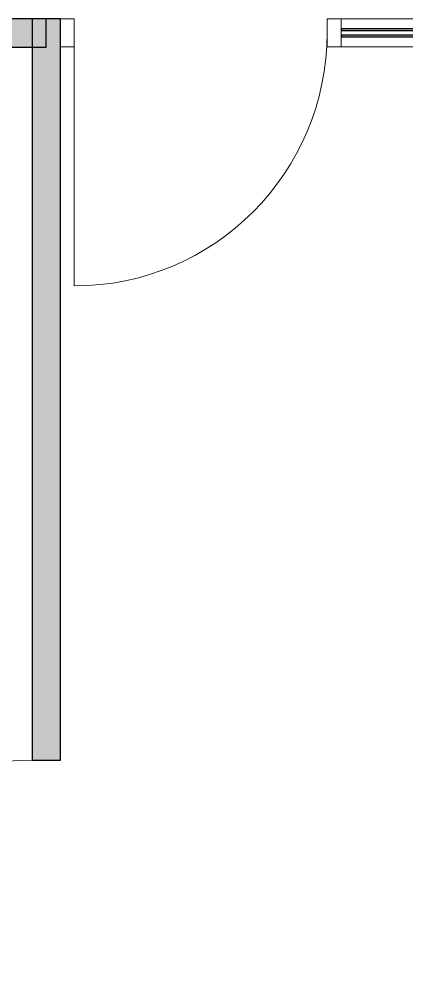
# Model space of a CAD drawing. Header units: millimetres. Extents: x 79795 to 317870, y -36033 to 97293.
# Drawn here: x 189906 to 191300, y 10206 to 13607 of the extents above; entities that cross this region are included whole.
import ezdxf

# ---------------------------------------------------------------- set-up
doc = ezdxf.new("R2010")
doc.units = ezdxf.units.MM
doc.header["$MEASUREMENT"] = 0
for name, color, linetype, lineweight in [('CSM-STL-XX-ZZ-M3-A-XXXX-00001_detached _19_04_21__rvt-1-Level 4$0$A-DOOR', 4, 'CONTINUOUS', 9), ('CSM-STL-XX-ZZ-M3-A-XXXX-00001_detached _19_04_21__rvt-1-Level 4$0$A-GLAZ-CURT', 7, 'CONTINUOUS', 9), ('CSM-STL-XX-ZZ-M3-A-XXXX-00001_detached _19_04_21__rvt-1-Level 4$0$A-GLAZ-CWMG', 7, 'CONTINUOUS', 9), ('CSM-STL-XX-ZZ-M3-A-XXXX-00001_detached _19_04_21__rvt-1-Level 4$0$A-WALL-PATT', 7, 'CONTINUOUS', 9), ('CSM-STL-XX-ZZ-M3-A-XXXX-00001_detached _19_04_21__rvt-1-Level 4$0$I-WALL', 7, 'CONTINUOUS', 9)]:
    doc.layers.add(name, color=color, linetype=linetype, lineweight=lineweight)

msp = doc.modelspace()

# ---------------------------------------------------------------- hatches: boundary and pattern name
at = {"layer": 'CSM-STL-XX-ZZ-M3-A-XXXX-00001_detached _19_04_21__rvt-1-Level 4$0$A-GLAZ-CURT'}
h = msp.add_hatch(color=256, dxfattribs=at)
h.paths.add_polyline_path([(191065.5, 13543.3), (191855.5, 13543.3), (191855.5, 13549.3), (191065.5, 13549.3)], flags=0)
h.paths.add_polyline_path([(191855.5, 13565.3), (191855.5, 13571.3), (191065.5, 13571.3), (191065.5, 13565.3), (191475.9, 13565.3)], flags=0)
at = {"layer": 'CSM-STL-XX-ZZ-M3-A-XXXX-00001_detached _19_04_21__rvt-1-Level 4$0$A-WALL-PATT'}
h = msp.add_hatch(color=256, dxfattribs=at)
h.paths.add_polyline_path([(190004.5, 13505.3), (190004.5, 13607.3), (189352.8, 13607.3), (189352.8, 13505.3)], flags=0)
h.paths.add_polyline_path([(185884.8, 13505.3), (185884.8, 13607.3), (185800.8, 13607.3), (185800.8, 13505.3)], flags=0)
h = msp.add_hatch(color=256, dxfattribs=at)
h.paths.add_polyline_path([(190055.5, 9757.7), (190055.5, 9933.1), (189953.5, 9933.1), (189953.5, 9757.7)], flags=0)
h.paths.add_polyline_path([(190055.5, 10943.1), (190055.5, 13607.3), (189953.5, 13607.3), (189953.5, 10943.1)], flags=0)

# ---------------------------------------------------------------- linework, layer by layer
at = {"layer": 'CSM-STL-XX-ZZ-M3-A-XXXX-00001_detached _19_04_21__rvt-1-Level 4$0$A-DOOR', "lineweight": 20}
msp.add_line((190105.5, 13557.3), (190105.5, 12647.3), dxfattribs=at)
at = {"layer": 'CSM-STL-XX-ZZ-M3-A-XXXX-00001_detached _19_04_21__rvt-1-Level 4$0$A-DOOR'}
for centre, radius, start, end in [((190105.5, 13557.3), 910, 270, 0), ((189953.5, 9933.1), 1010, 90, 180)]:
    msp.add_arc(centre, radius, start, end, dxfattribs=at)
at = {"layer": 'CSM-STL-XX-ZZ-M3-A-XXXX-00001_detached _19_04_21__rvt-1-Level 4$0$A-GLAZ-CURT', "lineweight": 30}
for p, q in [((191855.5, 13571.3), (191065.5, 13571.3)), ((191065.5, 13571.3), (191065.5, 13565.3)), ((191065.5, 13565.3), (191855.5, 13565.3)), ((191855.5, 13549.3), (191065.5, 13549.3)), ((191065.5, 13549.3), (191065.5, 13543.3)), ((191065.5, 13543.3), (191855.5, 13543.3))]:
    msp.add_line(p, q, dxfattribs=at)
at = {"layer": 'CSM-STL-XX-ZZ-M3-A-XXXX-00001_detached _19_04_21__rvt-1-Level 4$0$A-GLAZ-CWMG', "lineweight": 20}
for p, q in [((190105.5, 13607.3), (190055.5, 13607.3)), ((190055.5, 13607.3), (190055.5, 13507.3)), ((190105.5, 13507.3), (190105.5, 13607.3)), ((190055.5, 13507.3), (190105.5, 13507.3))]:
    msp.add_line(p, q, dxfattribs=at)
at = {"layer": 'CSM-STL-XX-ZZ-M3-A-XXXX-00001_detached _19_04_21__rvt-1-Level 4$0$A-GLAZ-CWMG', "lineweight": 20, "extrusion": (0, 0, -1)}
for p, q in [((191065.5, 13607.3), (191015.5, 13607.3)), ((191015.5, 13607.3), (191015.5, 13507.3)), ((191065.5, 13507.3), (191065.5, 13607.3)), ((191015.5, 13507.3), (191065.5, 13507.3))]:
    msp.add_line(p, q, dxfattribs=at)
at = {"layer": 'CSM-STL-XX-ZZ-M3-A-XXXX-00001_detached _19_04_21__rvt-1-Level 4$0$A-GLAZ-CWMG'}
for p, q in [((191855.5, 13607.3), (191065.5, 13607.3)), ((191855.5, 13507.3), (191065.5, 13507.3))]:
    msp.add_line(p, q, dxfattribs=at)
at = {"layer": 'CSM-STL-XX-ZZ-M3-A-XXXX-00001_detached _19_04_21__rvt-1-Level 4$0$I-WALL', "lineweight": 30}
for p, q in [((190004.5, 13607.3), (189352.8, 13607.3)), ((189953.5, 13607.3), (189953.5, 10943.1)), ((190055.5, 13607.3), (189953.5, 13607.3)), ((190004.5, 13505.3), (190004.5, 13607.3)), ((190055.5, 10943.1), (190055.5, 13607.3)), ((189352.8, 13505.3), (190004.5, 13505.3)), ((189953.5, 10943.1), (190055.5, 10943.1))]:
    msp.add_line(p, q, dxfattribs=at)

doc.saveas('drawing.dxf')
